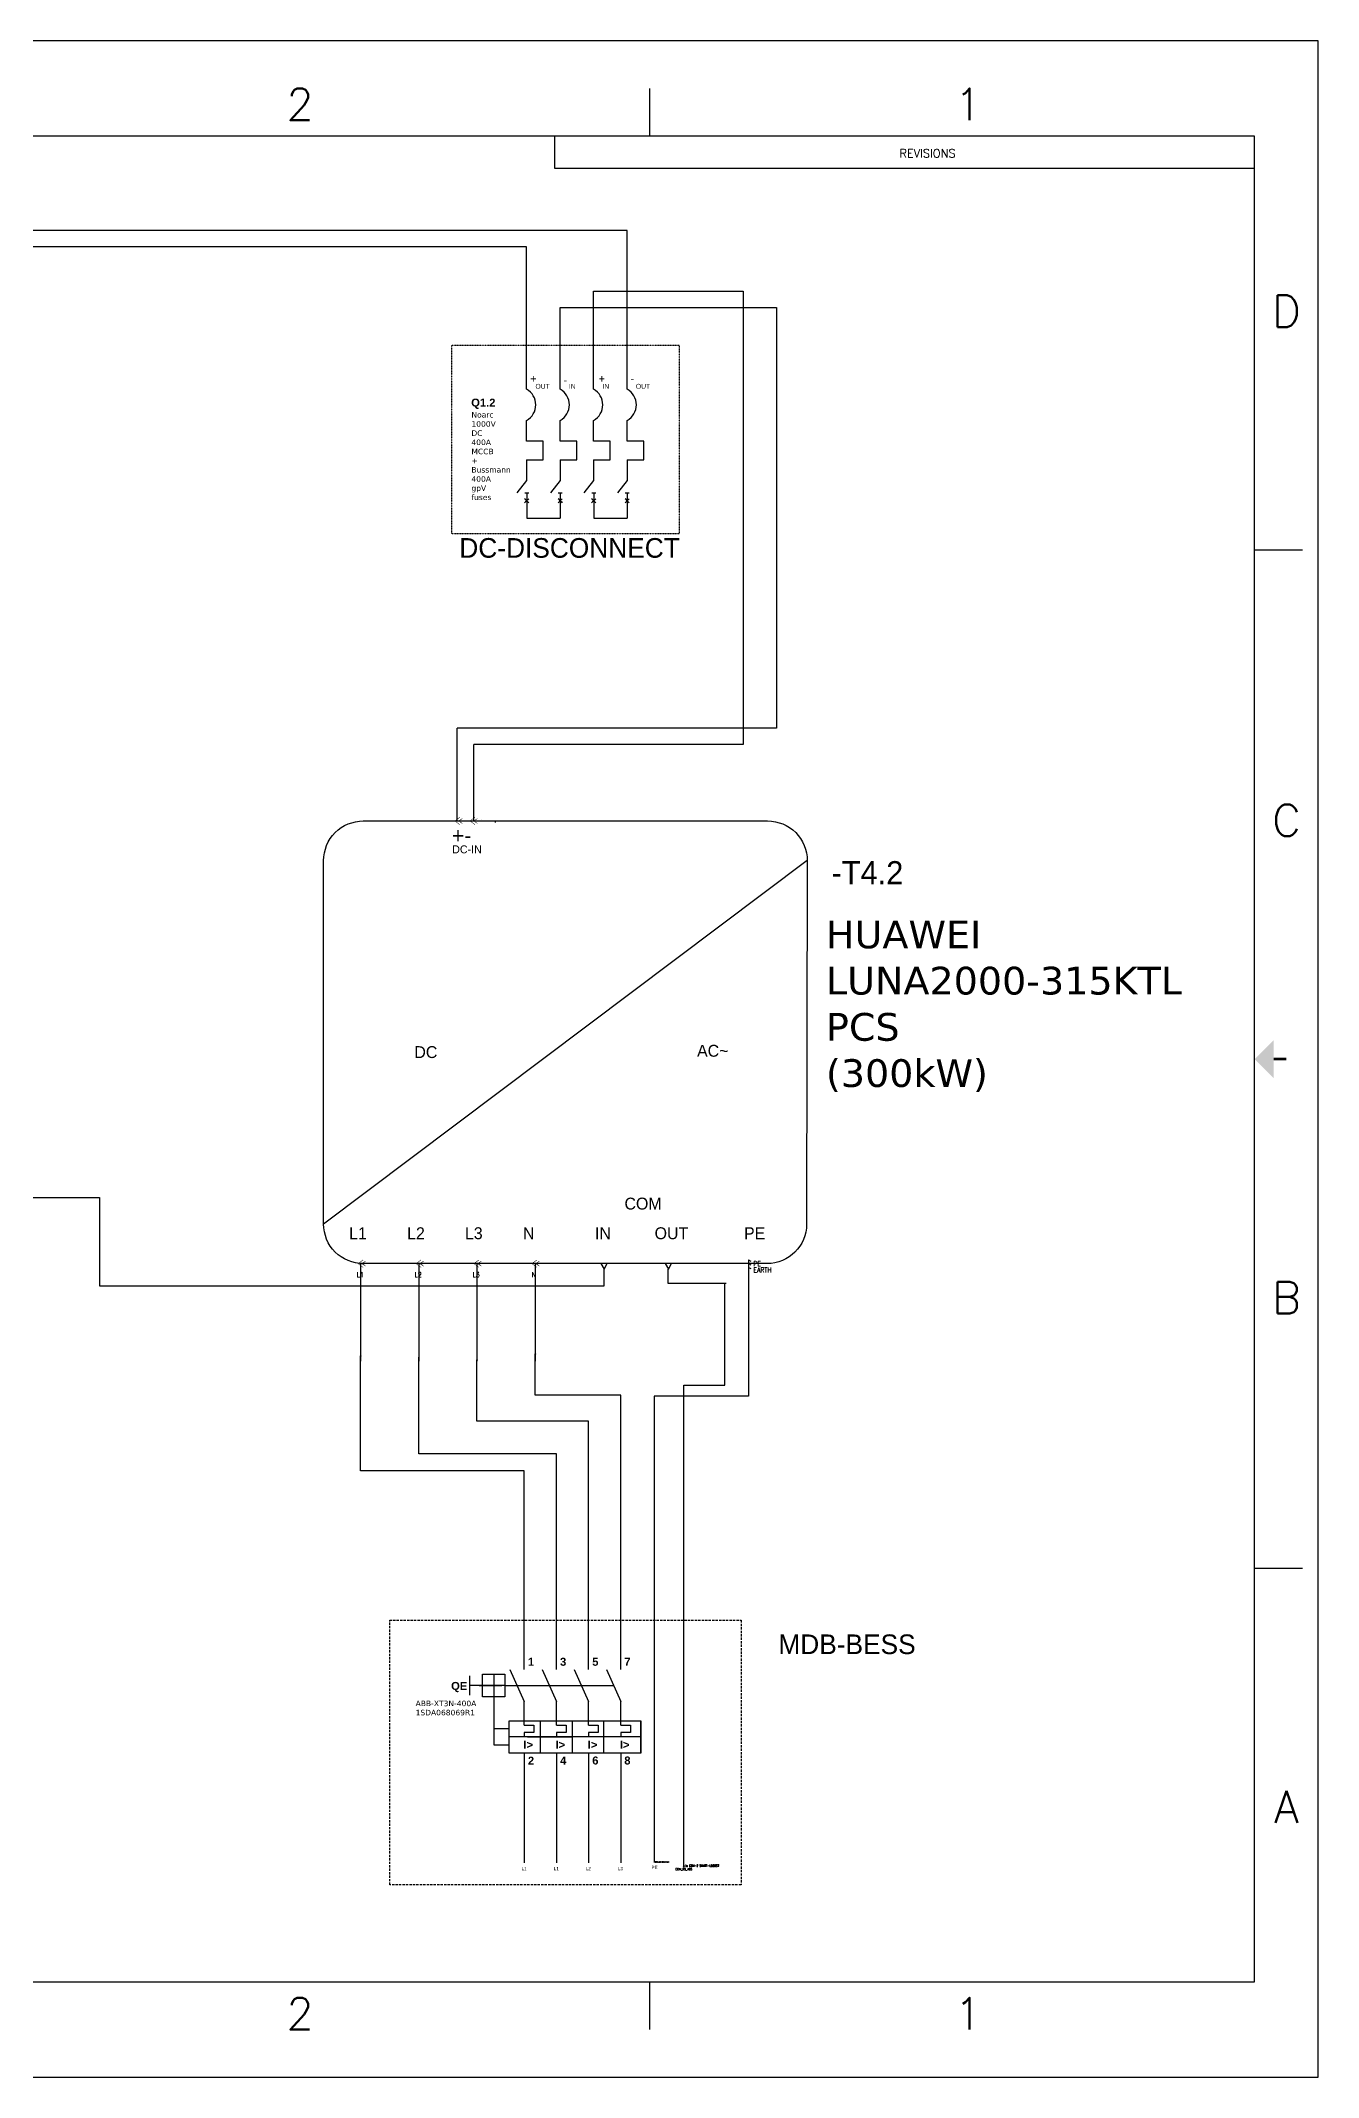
# Model space of a CAD drawing. Header units: inches. Extents: x -4318 to -2149, y -1562 to 90.
# Drawn here: x -3185 to -2149, y -1562 to 90 of the extents above; entities that cross this region are included whole.
import ezdxf
from ezdxf.enums import TextEntityAlignment as Align

# ---------------------------------------------------------------- set-up
doc = ezdxf.new("R2010")
doc.units = ezdxf.units.IN
doc.header["$MEASUREMENT"] = 0
doc.linetypes.add('ACAD_ISO02W100', pattern=[15, 12, -3])
doc.linetypes.add('HIDDEN2', pattern=[0.1875, 0.125, -0.0625])
for name, color, linetype in [('DESC', 1, 'Continuous'), ('DISCONTINUA', 7, 'ACAD_ISO02W100'), ('GRN_9AWG', 3, 'Continuous'), ('LOC', 8, 'Continuous'), ('LOCBOX', 92, 'HIDDEN2'), ('PFV', 7, 'Continuous'), ('RED_12AWG', 1, 'Continuous'), ('RED_4AWG', 1, 'Continuous'), ('REGEN_LINE', 4, 'Continuous'), ('SYMS', 7, 'Continuous'), ('TAGS', 51, 'Continuous'), ('Title Block', 7, 'Continuous'), ('Viewport', 7, 'Continuous'), ('WHT_12AWG', 7, 'Continuous'), ('WIREREF', 61, 'Continuous'), ('XREF', 7, 'Continuous')]:
    doc.layers.add(name, color=color, linetype=linetype)
doc.styles.add('Roman', font='romans')
doc.styles.add('TRINIDAD', font='')
doc.styles.add('WD', font='romans.shx')
doc.styles.get('TRINIDAD').set_extended_font_data('Arial')

# ---------------------------------------------------------------- blocks, each defined once
blk = doc.blocks.new('ANSI_border_C')
for p, q in [((20.5, 0.75), (20.5, 2.5)), ((14.25, 0.75), (20.5, 0.75))]:
    blk.add_line(p, q)
at = {"layer": 'Title Block'}
for p, q in [((21, 16), (0, 16)), ((21, 0), (21, 16)), ((15.75, 15.25), (15.75, 15.625)), ((20.5, 15.25), (0.5, 15.25)), ((15, 15.25), (15, 15)), ((20.5, 0.75), (20.5, 15.25)), ((15, 15), (20.5, 15)), ((20.5, 12), (20.875, 12)), ((20.5, 4), (20.875, 4)), ((0.5, 0.75), (20.5, 0.75)), ((15.75, 0.375), (15.75, 0.75)), ((0, 0), (21, 0))]:
    blk.add_line(p, q, dxfattribs=at)
at = {"layer": 'Title Block', "const_width": 0.02}
blk.add_lwpolyline([(20.75, 8), (20.65, 8)], dxfattribs=at)
at = {"layer": 'Title Block'}
blk.add_solid([(20.65, 7.85), (20.65, 8.15), (20.5, 8)], dxfattribs=at)
at = {"layer": 'Title Block', "style": 'Roman'}
for s, p in [('2', (13, 15.5)), ('1', (18.25, 15.5)), ('D', (20.75, 13.875)), ('C', (20.75, 9.875)), ('B', (20.75, 6.125)), ('A', (20.75, 2.125)), ('2', (13, 0.5)), ('1', (18.25, 0.5))]:
    blk.add_text(s, height=0.25, dxfattribs=at).set_placement(p, align=Align.MIDDLE_CENTER)
blk.add_text('REVISIONS', height=0.065, dxfattribs=at).set_placement((17.71, 15.083))
blk = doc.blocks.new('JIC_border_C')
at = {"xscale": 103.2802193724711, "yscale": 103.2802193724711, "zscale": 103.2802193724711}
blk.add_blockref('ANSI_border_C', (-4317.7, -1562.1), dxfattribs=at)
blk = doc.blocks.new('HGND2')
for p, q in [((0.125, 0), (0, 0)), ((0.125, 0.09375), (0.125, -0.09375)), ((0.171875, 0.0625), (0.171875, -0.0625)), ((0.21875, 0.03125), (0.21875, -0.03125))]:
    blk.add_line(p, q)
at = {"style": 'WD', "flags": 1}
for tag in ['ASSYCODE', 'CAT', 'X4TERM01', 'MFG', 'FAMILY']:
    blk.add_attdef(tag, (0, 0), '', height=0.01, dxfattribs=at)
at = {"style": 'WD', "width": 0.8}
for tag, p in [('TAG1', (0.25, 0)), ('INST', (0.25, 0.3125)), ('LOC', (0.25, 0.15625)), ('DESC1', (0.25, -0.15625)), ('DESC2', (0.25, -0.3125))]:
    blk.add_attdef(tag, text='', height=0.125, dxfattribs=at).set_placement(p, align=Align.MIDDLE_LEFT)
blk = doc.blocks.new('HA1S4')
for points in [[(0, 0), (-0.03, 0), (0, -0.09), (0.03, 0), (0, 0)], [(0.02, -0.01), (-0.02, -0.01), (0, -0.06), (0.02, -0.01)]]:
    blk.add_lwpolyline(points)
at = {"style": 'WD', "flags": 1}
for tag, p in [('X2TERM01', (0, 0)), ('SIGCODE', (0.03, -0.08))]:
    blk.add_attdef(tag, p, '', height=0.01, dxfattribs=at)
at = {"style": 'WD', "width": 0.7}
for tag, p in [('DESC1', (0.09, 0.11)), ('XREF', (0.09, -0.06))]:
    blk.add_attdef(tag, p, '', height=0.125, dxfattribs=at)
at = {"style": 'WD', "width": 0.8, "flags": 8}
blk.add_attdef('WIRENO', text='', height=0.125, dxfattribs=at).set_placement((0, -0.26), align=Align.CENTER)
blk = doc.blocks.new('VT0_05')
blk.add_lwpolyline([(0.081, -0.063), (0, 0.078), (-0.081, -0.063)], close=True)
at = {"style": 'WD', "flags": 1}
for tag, p in [('X4TERM01', (-0.045, 0)), ('X2TERM01', (0, 0.078)), ('X1TERM01', (0.045, 0)), ('X8TERM01', (0, -0.063))]:
    blk.add_attdef(tag, p, '', height=0.01, dxfattribs=at)
blk = doc.blocks.new('HGND1')
for p, q in [((0.125, 0), (0, 0)), ((0.125, 0.09375), (0.125, -0.09375)), ((0.125, 0.09375), (0.1875, 0.0625)), ((0.125, 0), (0.1875, -0.03125)), ((0.125, -0.09375), (0.1875, -0.125))]:
    blk.add_line(p, q)
at = {"style": 'WD', "flags": 1}
for tag in ['ASSYCODE', 'X4TERM01', 'CAT', 'FAMILY', 'MFG']:
    blk.add_attdef(tag, (0, 0), '', height=0.01, dxfattribs=at)
at = {"style": 'WD', "width": 0.8}
for tag, p in [('TAG1', (0.25, 0)), ('INST', (0.25, 0.3125)), ('LOC', (0.25, 0.15625)), ('DESC1', (0.25, -0.15625)), ('DESC2', (0.25, -0.3125))]:
    blk.add_attdef(tag, text='', height=0.125, dxfattribs=at).set_placement(p, align=Align.MIDDLE_LEFT)
blk = doc.blocks.new('HC01PJ_1-')
blk.add_line((0.031, 0), (0.094, 0))
for points in [[(0.062, -0.094, 0.0125, 0.0125, 0), (-0.063, 0, 0.0125, 0.0125, 0), (0.062, 0.094, 0, 0, 0)], [(0.125, 0.062, 0.0125, 0.0125, 0), (0.031, 0, 0.0125, 0.0125, 0), (0.125, -0.063, 0, 0, 0)]]:
    blk.add_lwpolyline(points, format="xyseb")
at = {"style": 'WD', "width": 0.85}
for tag, p in [('INST', (-0.012, 0.467)), ('TAG1', (-0.01, 0.125)), ('LOC', (-0.012, 0.295)), ('DESC1', (-0.01, -0.344)), ('DESC2', (-0.01, -0.516)), ('DESC3', (-0.01, -0.687))]:
    blk.add_attdef(tag, text='', height=0.125, dxfattribs=at).set_placement(p, align=Align.CENTER)
at = {"style": 'WD', "flags": 9}
blk.add_attdef('WDTYPE', text='', height=0.01, dxfattribs=at).set_placement((-0.221, 0.075), align=Align.RIGHT)
at = {"style": 'WD'}
for tag, p, flags in [('X4TERMDESC01', (-0.094, 0.031), 1), ('X1TERMDESC02', (0.125, 0.031), 1), ('FAMILY', (0.206, 0.131), 9)]:
    blk.add_attdef(tag, p, '', height=0.01, dxfattribs=dict(at, flags=flags))
at = {"color": 7, "style": 'WD', "flags": 1}
for tag, p in [('X4TERM01', (-0.063, 0)), ('X1TERM02', (0.094, 0))]:
    blk.add_attdef(tag, p, '', height=0.0125, dxfattribs=at)
at = {"style": 'WD'}
for tag, p in [('X2LINK', (0, 0.094)), ('X8LINK', (0, -0.094))]:
    blk.add_attdef(tag, p, '', height=0.01, dxfattribs=at)
at = {"linetype": 'Continuous', "style": 'WD', "flags": 9}
for tag, p in [('ASSYCODE', (0.219, 0.062)), ('MFG', (0.228, 0.089)), ('CAT', (0.23, 0.108))]:
    blk.add_attdef(tag, text='', height=0.01, dxfattribs=at).set_placement(p, align=Align.CENTER)
at = {"linetype": 'Continuous', "style": 'WD', "flags": 8}
blk.add_attdef('TERM01', text='', height=0.125, dxfattribs=at).set_placement((-0.104, -0.031), align=Align.TOP_RIGHT)
blk.add_attdef('TERM02', text='', height=0.125, dxfattribs=at).set_placement((0.146, -0.031), align=Align.TOP_LEFT)
blk = doc.blocks.new('50KTL')
at = {"color": 5, "lineweight": 30}
blk.add_line((3125.5, -1994.6), (2830.2, -2216.5), dxfattribs=at)
blk.add_lwpolyline([(3001.4, -2240.7), (2854.4, -2240.7, -0.414214), (2830.2, -2216.5), (2830.2, -1994.6, -0.414214), (2854.4, -1970.4), (3101.3, -1970.4, -0.414699), (3125.5, -1994.6), (3125.1, -2216.6, -0.413728), (3100.9, -2240.7), (2855.1, -2240.7)], format="xyb", dxfattribs=at)
at = {"layer": 'SYMS', "color": 7, "lineweight": 9, "xscale": 24.18713890017256, "yscale": 24.18713890017256, "zscale": 24.18713890017256}
for p in [(2911.9, -1970.4), (2921.1, -1970.4)]:
    blk.add_blockref('HC01PJ_1-', p, dxfattribs=at)
at = {"layer": 'SYMS', "color": 7, "lineweight": 9}
ref = blk.add_blockref('HC01PJ_1-', (2852.8, -2240.7), dxfattribs=dict(at, xscale=24.18713890017256, yscale=24.18713890017256, zscale=24.18713890017256))
ref.add_attrib('DESC1', 'L1', dxfattribs={"layer": 'DESC', "height": 3.02, "style": 'WD', "width": 0.85}).set_placement((2852.6, -2249), align=Align.CENTER)
ref = blk.add_blockref('HC01PJ_1-', (2888.2, -2240.7), dxfattribs=dict(at, xscale=24.18713890017256, yscale=24.18713890017256, zscale=24.18713890017256))
ref.add_attrib('DESC1', 'L2', dxfattribs={"layer": 'DESC', "height": 3.02, "style": 'WD', "width": 0.85}).set_placement((2887.9, -2249), align=Align.CENTER)
ref = blk.add_blockref('HC01PJ_1-', (2923.5, -2240.7), dxfattribs=dict(at, xscale=24.18713890017256, yscale=24.18713890017256, zscale=24.18713890017256))
ref.add_attrib('DESC1', 'L3', dxfattribs={"layer": 'DESC', "height": 3.02, "style": 'WD', "width": 0.85}).set_placement((2923.3, -2249), align=Align.CENTER)
ref = blk.add_blockref('HC01PJ_1-', (2958.9, -2240.7), dxfattribs=dict(at, xscale=24.18713890017256, yscale=24.18713890017256, zscale=24.18713890017256))
ref.add_attrib('DESC1', 'N', dxfattribs={"layer": 'DESC', "height": 3.02, "style": 'WD', "width": 0.85}).set_placement((2958.6, -2249), align=Align.CENTER)
at = {"layer": 'SYMS', "color": 7, "lineweight": 9, "xscale": 24.18713890017256, "yscale": 24.18713890017256, "zscale": 24.18713890017256, "rotation": 180}
for p in [(3001.4, -2242.2), (3040.7, -2242.2)]:
    blk.add_blockref('VT0_05', p, dxfattribs=at)
at = {"layer": 'SYMS', "color": 7, "lineweight": 9}
ref = blk.add_blockref('HGND1', (3086.6, -2240.7), dxfattribs=dict(at, xscale=24.18713890017256, yscale=24.18713890017256, zscale=24.18713890017256))
ref.add_attrib('TAG1', 'PE', dxfattribs={"layer": 'TAGS', "height": 3.02, "style": 'WD', "width": 0.8}).set_placement((3092.6, -2240.7), align=Align.MIDDLE_LEFT)
ref.add_attrib('DESC1', 'EARTH', dxfattribs={"layer": 'DESC', "height": 3.02, "style": 'WD', "width": 0.8}).set_placement((3092.6, -2244.5), align=Align.MIDDLE_LEFT)
at = {"color": 7, "lineweight": 9, "attachment_point": 1}
for s, width, insert, char_height in [('+-', 0.946, (2908.5, -1974.4), 9.67), ('DC-IN', 22.59, (2908.7, -1985.3), 4.87), ('DC  ', 7.256, (2885.6, -2107.9), 7.26), ('AC~', 4.255, (3058.2, -2107.1), 7.26), ('COM', 4.255, (3013.9, -2200.4), 7.26), ('L1', 4.255, (2845.8, -2218.5), 7.26), ('L2', 4.255, (2881.2, -2218.5), 7.26), ('L3', 4.255, (2916.5, -2218.5), 7.26), ('N', 4.255, (2951.9, -2218.5), 7.26), ('IN', 4.255, (2995.9, -2218.5), 7.26), ('OUT', 4.255, (3032.3, -2218.5), 7.26), ('PE', 4.255, (3086.9, -2218.5), 7.26)]:
    blk.add_mtext_dynamic_manual_height_columns(s, width=width, gutter_width=0.325, heights=[0], dxfattribs=dict(at, insert=insert, char_height=char_height))
at = {"insert": (3136.9, -2031.2), "char_height": 16.931, "attachment_point": 1}
blk.add_mtext_dynamic_manual_height_columns('{\\fVerdana|b0|i0|c0|p34;\\C0;HUAWEI LUNA2000-315KTL\\PPCS (300kW)}', width=33.886, gutter_width=12.5, heights=[0], dxfattribs=at)
blk = doc.blocks.new('WDDOT')
for radius in [0.03, 0.0187, 0.00929]:
    blk.add_circle((0, 0), radius)
blk = doc.blocks.new('NOARC 1000V 400A DC MCCB')
at = {"layer": 'REGEN_LINE', "linetype": 'Continuous'}
for p, q in [((1195.5, -385.8), (1195.5, -377)), ((1216, -385.8), (1216, -377)), ((1236.4, -385.8), (1236.4, -377)), ((1256.9, -385.8), (1256.9, -377)), ((1195.5, -417.6), (1195.5, -404.9)), ((1216, -417.6), (1216, -404.9)), ((1216, -417.6), (1216, -404.9)), ((1236.4, -417.6), (1236.4, -404.9)), ((1236.4, -417.6), (1236.4, -404.9)), ((1256.9, -417.6), (1256.9, -404.9)), ((1256.9, -417.6), (1256.9, -404.9)), ((1205.7, -417.6), (1195.5, -417.6)), ((1205.7, -429), (1205.7, -417.6)), ((1226.2, -417.6), (1216, -417.6)), ((1226.2, -417.6), (1216, -417.6)), ((1226.2, -429), (1226.2, -417.6)), ((1246.6, -417.6), (1236.4, -417.6)), ((1246.6, -417.6), (1236.4, -417.6)), ((1246.6, -429), (1246.6, -417.6)), ((1267.1, -417.6), (1256.9, -417.6)), ((1267.1, -417.6), (1256.9, -417.6)), ((1267.1, -429), (1267.1, -417.6)), ((1195.5, -429), (1205.7, -429)), ((1195.5, -429), (1195.5, -441.7)), ((1216, -429), (1226.2, -429)), ((1216, -429), (1216, -441.7)), ((1216, -429), (1226.2, -429)), ((1216, -429), (1216, -441.7)), ((1236.4, -429), (1246.6, -429)), ((1236.4, -429), (1236.4, -441.7)), ((1236.4, -429), (1246.6, -429)), ((1236.4, -429), (1236.4, -441.7)), ((1256.9, -429), (1267.1, -429)), ((1256.9, -429), (1256.9, -441.7)), ((1256.9, -429), (1267.1, -429)), ((1256.9, -429), (1256.9, -441.7)), ((1195.5, -441.7), (1189.6, -449.2)), ((1216, -441.7), (1210.1, -449.2)), ((1236.4, -441.7), (1230.5, -449.2)), ((1256.9, -441.7), (1251, -449.2)), ((1194.4, -449.2), (1196.9, -449.2)), ((1195.6, -449.2), (1195.6, -458.7)), ((1214.8, -449.2), (1217.3, -449.2)), ((1216, -449.2), (1216, -458.7)), ((1235.3, -449.2), (1237.8, -449.2)), ((1236.5, -449.2), (1236.5, -458.7)), ((1255.7, -449.2), (1258.2, -449.2)), ((1256.9, -449.2), (1256.9, -458.7))]:
    blk.add_line(p, q, dxfattribs=at)
at = {"layer": 'REGEN_LINE', "color": 2, "linetype": 'Continuous'}
for p, q in [((1194.9, -453.3), (1194.3, -452.7)), ((1194.9, -454.6), (1194.3, -455.2)), ((1195.6, -454), (1194.9, -453.3)), ((1195.6, -454), (1194.9, -454.6)), ((1195.6, -454), (1196.2, -453.3)), ((1195.6, -454), (1196.2, -454.6)), ((1196.2, -453.3), (1196.8, -452.7)), ((1196.2, -454.6), (1196.8, -455.3)), ((1215.4, -453.3), (1214.8, -452.7)), ((1215.4, -454.6), (1214.8, -455.2)), ((1215.7, -453.6), (1215.3, -453.2)), ((1215.7, -454.4), (1215.3, -454.7)), ((1216, -454), (1215.4, -453.3)), ((1216, -454), (1215.4, -454.6)), ((1216, -454), (1215.7, -453.6)), ((1216, -454), (1215.7, -454.4)), ((1216, -454), (1216.7, -453.3)), ((1216, -454), (1216.4, -453.6)), ((1216, -454), (1216.4, -454.4)), ((1216, -454), (1216.7, -454.6)), ((1216.4, -453.6), (1216.8, -453.2)), ((1216.4, -454.4), (1216.8, -454.8)), ((1216.7, -453.3), (1217.3, -452.7)), ((1216.7, -454.6), (1217.3, -455.3)), ((1235.8, -453.3), (1235.2, -452.7)), ((1235.8, -454.6), (1235.2, -455.2)), ((1236.1, -453.6), (1235.7, -453.2)), ((1236.1, -454.4), (1235.7, -454.7)), ((1236.5, -454), (1235.8, -453.3)), ((1236.5, -454), (1235.8, -454.6)), ((1236.5, -454), (1236.1, -453.6)), ((1236.5, -454), (1236.1, -454.4)), ((1236.5, -454), (1237.1, -453.3)), ((1236.5, -454), (1236.9, -453.6)), ((1236.5, -454), (1236.9, -454.4)), ((1236.5, -454), (1237.1, -454.6)), ((1236.9, -453.6), (1237.2, -453.2)), ((1236.9, -454.4), (1237.2, -454.8)), ((1237.1, -453.3), (1237.7, -452.7)), ((1237.1, -454.6), (1237.7, -455.3)), ((1256.3, -453.3), (1255.7, -452.7)), ((1256.3, -454.6), (1255.7, -455.2)), ((1256.6, -453.6), (1256.2, -453.2)), ((1256.6, -454.4), (1256.2, -454.7)), ((1256.9, -454), (1256.3, -453.3)), ((1256.9, -454), (1256.3, -454.6)), ((1256.9, -454), (1256.6, -453.6)), ((1256.9, -454), (1256.6, -454.4)), ((1256.9, -454), (1257.6, -453.3)), ((1256.9, -454), (1257.3, -453.6)), ((1256.9, -454), (1257.3, -454.4)), ((1256.9, -454), (1257.6, -454.6)), ((1257.3, -453.6), (1257.7, -453.2)), ((1257.3, -454.4), (1257.7, -454.8)), ((1257.6, -453.3), (1258.2, -452.7)), ((1257.6, -454.6), (1258.2, -455.3))]:
    blk.add_line(p, q, dxfattribs=at)
at = {"layer": 'REGEN_LINE', "linetype": 'Continuous'}
for centre in [(1190.1, -395.4), (1210.6, -395.4), (1231, -395.4), (1251.5, -395.4)]:
    blk.add_arc(centre, 11, 299.449, 60.551, dxfattribs=at)
at = {"layer": 'WHT_12AWG'}
for p, q in [((1195.6, -458.7), (1195.6, -464.6)), ((1216, -458.7), (1216, -464.6)), ((1236.5, -458.7), (1236.5, -464.6)), ((1256.9, -458.7), (1256.9, -464.6)), ((1195.6, -464.6), (1216, -464.6)), ((1236.5, -464.6), (1256.9, -464.6))]:
    blk.add_line(p, q, dxfattribs=at)
at = {"color": 6, "lineweight": 30, "insert": (1161.8, -399.8), "char_height": 3.358, "attachment_point": 1}
blk.add_mtext_dynamic_manual_height_columns('{\\fVerdana|b0|i0|c0|p34;\\C0;Noarc 1000V DC 400A MCCB + Bussmann 400A gpV fuses}', width=3.166, gutter_width=0.325, heights=[0], dxfattribs=at)
at = {"layer": 'WHT_12AWG', "width": 1.162, "attachment_point": 1}
for s, insert, char_height in [('+', (1197.7, -377), 4.96), ('{\\C240;\\c2367469;OUT}', (1200.9, -382.6), 3), ('-', (1218.1, -377.8), 4.96), ('{\\C240;\\c2367469;IN}', (1221.3, -382.6), 3), ('+', (1239.5, -377), 4.96), ('{\\C240;\\c2367469;IN}', (1241.8, -382.6), 3), ('-', (1259, -377), 4.96), ('{\\C240;\\c2367469;OUT}', (1262.2, -382.6), 3)]:
    blk.add_mtext(s, dxfattribs=dict(at, insert=insert, char_height=char_height))

msp = doc.modelspace()

# ---------------------------------------------------------------- linework, layer by layer
at = {"layer": 'DISCONTINUA', "color": 0, "linetype": 'ACAD_ISO02W100', "lineweight": 30, "ltscale": 0.03}
for p, q in [((-2817.8, -1253.3), (-2817.8, -1292.4)), ((-2808.7, -1244.2), (-2720.7, -1244.2)), ((-2805.3, -1279.4), (-2817.8, -1279.4)), ((-2817.8, -1292.4), (-2805.3, -1292.4))]:
    msp.add_line(p, q, dxfattribs=at)
at = {"layer": 'GRN_9AWG'}
for p, q in [((-2611.2, -901.9), (-2611.2, -1009.4)), ((-2611.2, -1009.4), (-2687.7, -1009.4)), ((-2687.7, -1009.4), (-2687.7, -1387.2))]:
    msp.add_line(p, q, dxfattribs=at)
at = {"layer": 'LOCBOX', "color": 6, "lineweight": 30}
for p, q in [((-2851.9, -156.6), (-2667.5, -156.6)), ((-2851.9, -309.8), (-2851.9, -156.6)), ((-2667.5, -156.6), (-2667.5, -309.8)), ((-2667.5, -309.8), (-2851.9, -309.8))]:
    msp.add_line(p, q, dxfattribs=at)
at = {"layer": 'LOCBOX', "color": 6, "linetype": 'HIDDEN2', "lineweight": 30, "ltscale": 15}
msp.add_lwpolyline([(-2902.2, -1191.3), (-2617.2, -1191.3), (-2617.2, -1405.9), (-2902.2, -1405.9)], close=True, dxfattribs=at)
at = {"layer": 'PFV', "color": 0, "lineweight": 30}
for points in [[(-2793.1, -1228.6, 0), (-2793.1, -1218.1, 0)], [(-2793.1, -1231.2, 0), (-2793.1, -1218.1, 0)], [(-2767, -1228.6, 0), (-2767, -1218.1, 0)], [(-2740.9, -1228.6, 0), (-2740.9, -1218.1, 0)], [(-2714.8, -1228.6, 0), (-2714.8, -1218.1, 0)], [(-2829.6, -1244.2, 0), (-2821.8, -1244.2, 0)], [(-2821.8, -1244.2, 0), (-2811.3, -1244.2, 0)], [(-2790.5, -1285.9, 0), (-2780, -1285.9, 0)], [(-2780, -1285.9, 0), (-2767, -1285.9, 0)], [(-2767, -1285.9, 0), (-2753.9, -1285.9, 0)]]:
    msp.add_polyline3d(points, dxfattribs=at)
at = {"layer": 'RED_12AWG'}
for p, q in [((-2709.6, -63.6), (-3670.4, -63.6)), ((-2709.6, -180.5), (-2709.6, -63.6)), ((-2791.1, -76.9), (-3670.4, -76.9)), ((-2791.1, -180.5), (-2791.1, -76.9)), ((-2736.8, -180.5), (-2736.8, -112.8)), ((-2736.8, -112.8), (-2709.7, -112.8)), ((-2709.4, -112.8), (-2633.8, -112.8)), ((-2633.8, -112.8), (-2615.5, -112.8)), ((-2615.5, -112.8), (-2615.5, -125.9)), ((-2763.9, -180.5), (-2763.9, -126)), ((-2763.9, -126), (-2736.9, -126)), ((-2736.6, -126), (-2709.7, -126)), ((-2709.4, -126), (-2633.8, -126)), ((-2633.8, -126), (-2588.3, -126)), ((-2615.5, -126.2), (-2615.5, -390.6)), ((-2588.3, -126), (-2588.3, -390.6)), ((-2615.5, -390.6), (-2615.5, -480.7)), ((-2588.3, -390.6), (-2588.3, -467.4)), ((-2615.6, -467.4), (-2847.5, -467.4)), ((-2847.5, -542.7), (-2847.5, -467.4)), ((-2588.3, -467.4), (-2615.3, -467.4)), ((-2615.5, -480.7), (-2833.9, -480.7)), ((-2833.9, -542.7), (-2833.9, -480.7)), ((-2925.8, -901.9), (-2925.8, -981)), ((-2878.6, -901.9), (-2878.6, -981)), ((-2831.4, -901.9), (-2831.4, -981)), ((-2784.1, -901.9), (-2784.1, -981)), ((-2925.8, -1070.1), (-2925.8, -976.8)), ((-2878.6, -1056.3), (-2878.6, -977.9)), ((-2831.4, -1029.7), (-2831.4, -980.1)), ((-2784.1, -1008.6), (-2784.1, -975.2)), ((-2782.7, -1008.6), (-2784.1, -1008.6)), ((-2714.8, -1008.6), (-2782.7, -1008.6)), ((-2714.8, -1070.1), (-2714.8, -1008.6)), ((-2828.3, -1029.7), (-2831.4, -1029.7)), ((-2740.9, -1029.7), (-2828.3, -1029.7)), ((-2740.9, -1070.1), (-2740.9, -1029.7)), ((-2864.2, -1056.3), (-2878.6, -1056.3)), ((-2767, -1056.3), (-2864.2, -1056.3)), ((-2767, -1070.1), (-2767, -1056.3)), ((-2793.1, -1070.1), (-2925.8, -1070.1)), ((-2793.1, -1218.1), (-2793.1, -1070.1)), ((-2767, -1218.1), (-2767, -1070.1)), ((-2740.9, -1218.1), (-2740.9, -1070.1)), ((-2714.8, -1218.1), (-2714.8, -1070.1))]:
    msp.add_line(p, q, dxfattribs=at)
at = {"layer": 'RED_12AWG', "lineweight": 30}
msp.add_line((-2816.9, -543.3), (-2816, -543.3), dxfattribs=at)
at = {"layer": 'RED_12AWG'}
for centre, start, end in [((-2709.6, -112.8), 0, 180), ((-2736.8, -126), 0, 180), ((-2709.6, -126), 0, 180), ((-2615.5, -126), 90, 270), ((-2615.5, -467.4), 0, 180)]:
    msp.add_arc(centre, 0.133, start, end, dxfattribs=at)
at = {"layer": 'RED_4AWG', "lineweight": 30}
for p, q in [((-2793.1, -1309.4), (-2793.1, -1388.1)), ((-2767, -1309.4), (-2767, -1388.1)), ((-2740.9, -1309.4), (-2740.9, -1388.1)), ((-2714.8, -1309.4), (-2714.8, -1388.1))]:
    msp.add_line(p, q, dxfattribs=at)
at = {"layer": 'REGEN_LINE', "color": 0, "linetype": 'Continuous', "lineweight": 30}
for p, q in [((-2837.4, -1236.4), (-2837.4, -1252)), ((-2817.8, -1235.1), (-2817.8, -1253.3)), ((-2804.7, -1231.2), (-2793.1, -1257.2)), ((-2778.6, -1231.2), (-2767, -1257.2)), ((-2752.5, -1231.2), (-2740.9, -1257.2)), ((-2726.4, -1231.2), (-2714.8, -1257.2)), ((-2808.7, -1244.2), (-2837.4, -1244.2)), ((-2793.1, -1276.4), (-2785.2, -1276.4)), ((-2785.2, -1282.4), (-2793.1, -1282.4)), ((-2793.1, -1282.4), (-2793.1, -1285.9)), ((-2785.2, -1276.4), (-2785.2, -1282.4)), ((-2767, -1276.4), (-2759.1, -1276.4)), ((-2759.1, -1282.4), (-2767, -1282.4)), ((-2767, -1282.4), (-2767, -1285.9)), ((-2759.1, -1276.4), (-2759.1, -1282.4)), ((-2740.9, -1276.4), (-2733, -1276.4)), ((-2733, -1282.4), (-2740.9, -1282.4)), ((-2740.9, -1282.4), (-2740.9, -1285.9)), ((-2733, -1276.4), (-2733, -1282.4)), ((-2714.8, -1276.4), (-2706.9, -1276.4)), ((-2706.9, -1282.4), (-2714.8, -1282.4)), ((-2714.8, -1282.4), (-2714.8, -1285.9)), ((-2706.9, -1276.4), (-2706.9, -1282.4))]:
    msp.add_line(p, q, dxfattribs=at)
for points in [[(-2827, -1235.1), (-2808.7, -1235.1), (-2808.7, -1253.3), (-2827, -1253.3)], [(-2805.3, -1272.9), (-2698.4, -1272.9), (-2698.4, -1285.7), (-2805.3, -1285.9)], [(-2805.3, -1285.9), (-2698.4, -1285.7), (-2698.4, -1299), (-2805.3, -1299)]]:
    msp.add_lwpolyline(points, close=True, dxfattribs=at)
for points in [[(-2793.1, -1231.2, 0), (-2793.1, -1218.1, 0)], [(-2767, -1231.2, 0), (-2767, -1218.1, 0)], [(-2740.9, -1231.2, 0), (-2740.9, -1218.1, 0)], [(-2714.8, -1231.2, 0), (-2714.8, -1218.1, 0)], [(-2793.1, -1276.4, 0), (-2793.1, -1257.2, 0)], [(-2767, -1276.4, 0), (-2767, -1257.2, 0)], [(-2740.9, -1276.4, 0), (-2740.9, -1257.2, 0)], [(-2714.8, -1276.4, 0), (-2714.8, -1257.2, 0)], [(-2780, -1299, 0), (-2780, -1272.9, 0)], [(-2753.9, -1299, 0), (-2753.9, -1272.9, 0)], [(-2728.6, -1299, 0), (-2728.6, -1272.9, 0)], [(-2698.4, -1299, 0), (-2698.4, -1272.9, 0)], [(-2793.1, -1299, 0), (-2793.1, -1309.4, 0)], [(-2767, -1299, 0), (-2767, -1309.4, 0)], [(-2740.9, -1299, 0), (-2740.9, -1309.4, 0)], [(-2714.8, -1299, 0), (-2714.8, -1309.4, 0)]]:
    msp.add_polyline3d(points, dxfattribs=at)
at = {"layer": 'WHT_12AWG', "lineweight": 30}
msp.add_line((-2830.8, -542.5), (-2829.2, -542.5), dxfattribs=at)
at = {"layer": 'WHT_12AWG'}
for p, q in [((-3220.4, -848.3), (-3137.6, -848.3)), ((-3137.6, -848.3), (-3137.6, -919.9)), ((-2728.3, -919.9), (-2728.3, -906.2)), ((-2676.2, -918), (-2676.2, -906.4)), ((-3137.6, -919.9), (-2925.9, -919.9)), ((-2925.7, -919.9), (-2878.7, -919.9)), ((-2878.5, -919.9), (-2831.5, -919.9)), ((-2831.3, -919.9), (-2784.2, -919.9)), ((-2784, -919.9), (-2728.3, -919.9)), ((-2629.2, -918), (-2676.2, -918)), ((-2630.3, -1000.6), (-2630.3, -918)), ((-2663.6, -1009.3), (-2663.6, -1000.6)), ((-2663.6, -1000.6), (-2630.3, -1000.6)), ((-2663.6, -1390.4), (-2663.6, -1009.5))]:
    msp.add_line(p, q, dxfattribs=at)
for centre, start, end in [((-2925.8, -919.9), 0, 180), ((-2878.6, -919.9), 0, 180), ((-2831.4, -919.9), 0, 180), ((-2784.1, -919.9), 0, 180), ((-2663.6, -1009.4), 90, 270)]:
    msp.add_arc(centre, 0.1, start, end, dxfattribs=at)

# ---------------------------------------------------------------- block references
at = {"layer": 'SYMS'}
for p, xscale, yscale, zscale in [((-2833.9, -542.5), 2.657736099904497, 2.657736099904497, 2.657736099904497), ((-2630.3, -918), 2, 2, 2), ((-2630.3, -918), 2, 2, 2), ((-2629.2, -918), 2, 2, 2), ((-2925.8, -976.8), 2.657736099904497, 2.657736099904497, 2.657736099904497), ((-2878.6, -977.9), 2.657736099904497, 2.657736099904497, 2.657736099904497), ((-2831.4, -980.1), 2.657736099904497, 2.657736099904497, 2.657736099904497), ((-2784.1, -975.2), 2.657736099904497, 2.657736099904497, 2.657736099904497)]:
    msp.add_blockref('WDDOT', p, dxfattribs=dict(at, xscale=xscale, yscale=yscale, zscale=zscale))
at = {"layer": 'SYMS', "lineweight": 30, "xscale": 2.657736099904497, "yscale": 2.657736099904497, "zscale": 2.657736099904497}
msp.add_blockref('WDDOT', (-2827.5, -541.2), dxfattribs=at)
at = {"layer": 'SYMS', "lineweight": 30}
ref = msp.add_blockref('HGND2', (-2687.7, -1387.2), dxfattribs=dict(at, xscale=1.328868049952248, yscale=1.328868049952248, zscale=1.328868049952248, rotation=270))
ref.add_attrib('INST', '-GRID CONNECTION BOX', dxfattribs={"layer": 'LOC', "height": 0.797, "style": 'WD', "width": 0.8}).set_placement((-2687.3, -1387.5), align=Align.MIDDLE_LEFT)
ref.add_attrib('TAG1', 'PE', dxfattribs={"layer": 'TAGS', "height": 0.797, "style": 'WD', "width": 0.8}).set_placement((-2687.7, -1387.5), align=Align.MIDDLE_LEFT)
ref = msp.add_blockref('HA1S4', (-2663.6, -1390.4), dxfattribs=dict(at, xscale=14.12109287605015, yscale=14.12109287605015, zscale=14.12109287605015))
ref.add_attrib('WIRENO', 'COM_RS_485', dxfattribs={"layer": 'WIREREF', "height": 1.77, "style": 'WD', "width": 0.8, "flags": 8}).set_placement((-2663.6, -1394.1), align=Align.CENTER)
ref.add_attrib('XREF', 'to COM-2 SMART-LOGGER', (-2662.3, -1391.3), dxfattribs={"layer": 'XREF', "height": 1.765, "style": 'WD', "width": 0.7})
at = {"layer": 'Viewport'}
msp.add_blockref('JIC_border_C', (0, 0), dxfattribs=at)
at = {"layer": 'WHT_12AWG', "xscale": 1.328868049952248, "yscale": 1.328868049952248, "zscale": 1.328868049952248}
msp.add_blockref('NOARC 1000V 400A DC MCCB', (-4379.8, 320.4), dxfattribs=at)
at = {"layer": 'WHT_12AWG', "lineweight": 30, "xscale": 1.328868049952248, "yscale": 1.328868049952248, "zscale": 1.328868049952248}
msp.add_blockref('50KTL', (-6716.8, 2075.7), dxfattribs=at)

# ---------------------------------------------------------------- texts
at = {"color": 6, "lineweight": 30, "insert": (-2836.1, -200), "char_height": 6.494, "width": 5268.67, "attachment_point": 1, "style": 'TRINIDAD'}
msp.add_mtext('{\\fArial|b1|i0|c0|p34;Q1.2}', dxfattribs=at)
at = {"color": 0, "lineweight": 30, "char_height": 6.494, "width": 5268.67, "style": 'TRINIDAD'}
for s, insert, attachment_point in [('{\\fArial|b1|i0|c0|p34;1}', (-2790.1, -1221.7), 1), ('{\\fArial|b1|i0|c0|p34;3}', (-2764, -1221.7), 1), ('{\\fArial|b1|i0|c0|p34;5}', (-2737.9, -1221.7), 1), ('{\\fArial|b1|i0|c0|p34;7}', (-2711.9, -1221.7), 1), ('{\\fArial|b1|i0|c0|p34;QE}', (-2852.4, -1241.3), 1), ('{\\fArial|b1|i0|c0|p34;I>}', (-2793.8, -1289), 1), ('{\\fArial|b1|i0|c0|p34;2}', (-2790.1, -1308.4), 7), ('{\\fArial|b1|i0|c0|p34;I>}', (-2767.7, -1289), 1), ('{\\fArial|b1|i0|c0|p34;4}', (-2764, -1308.4), 7), ('{\\fArial|b1|i0|c0|p34;I>}', (-2741.6, -1289), 1), ('{\\fArial|b1|i0|c0|p34;6}', (-2737.9, -1308.4), 7), ('{\\fArial|b1|i0|c0|p34;I>}', (-2715.5, -1289), 1), ('{\\fArial|b1|i0|c0|p34;8}', (-2711.9, -1308.4), 7)]:
    msp.add_mtext(s, dxfattribs=dict(at, insert=insert, attachment_point=attachment_point))
at = {"lineweight": 30, "attachment_point": 1}
for s, width, gutter_width, insert, char_height in [('{\\fVerdana|b0|i0|c0|p34;\\C0;ABB-XT3N-400A^J1SDA068069R1}', 3.166, 0.325, (-2881.2, -1256.5), 4.462), ('L1', 8.508, 3, (-2795.2, -1391.4), 2.66), ('L1', 8.508, 3, (-2769.1, -1391.4), 2.66), ('L2', 8.508, 3, (-2743.1, -1391.4), 2.66), ('L3', 8.508, 3, (-2717, -1391.4), 2.66), ('PE', 8.508, 3, (-2689.8, -1390.5), 2.66)]:
    msp.add_mtext_dynamic_manual_height_columns(s, width=width, gutter_width=gutter_width, heights=[0], dxfattribs=dict(at, insert=insert, char_height=char_height))
msp.add_attdef('-T4.2', text='Huawei 110KTL-M2', height=18.69).set_placement((-2543.8, -575.3), align=Align.TOP_LEFT)
at = {"layer": 'LOCBOX', "color": 6, "lineweight": 30}
for s, height, p in [('DC-DISCONNECT', 15.946, (-2756.3, -333.9)), ('MDB-BESS', 15.95, (-2531.2, -1223.5))]:
    msp.add_text(s, height=height, dxfattribs=at).set_placement(p, align=Align.BOTTOM_CENTER)

doc.saveas('drawing.dxf')
